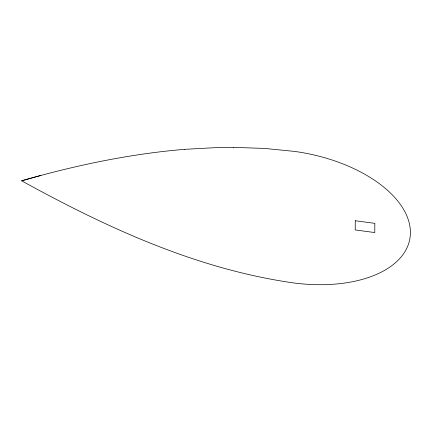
<?xml version="1.0" encoding="UTF-8"?>
<svg xmlns="http://www.w3.org/2000/svg" width="432" height="432" viewBox="0 0 432 432"><rect width="100%" height="100%" fill="white"/><g stroke="black" fill="none" stroke-linecap="round" stroke-linejoin="round"><path stroke-width="0.65" d="M233.383 147.366L264.384 148.414L294.154 151.362A118.098 65.011 10.8 0 1 410.4 232.686A118.098 65.011 10.8 0 1 293.36 282.895C196.625 269.131 106.477 227.518 21.6 180.814C74.833 165.515 129.314 153.949 184.577 149.337M21.6 180.814L40.937 175.424M184.577 149.337L217.42 147.55L233.383 147.366M355.266 220.741L355.212 229.948L374.782 232.556L374.836 223.349L355.266 220.741"/></g></svg>
